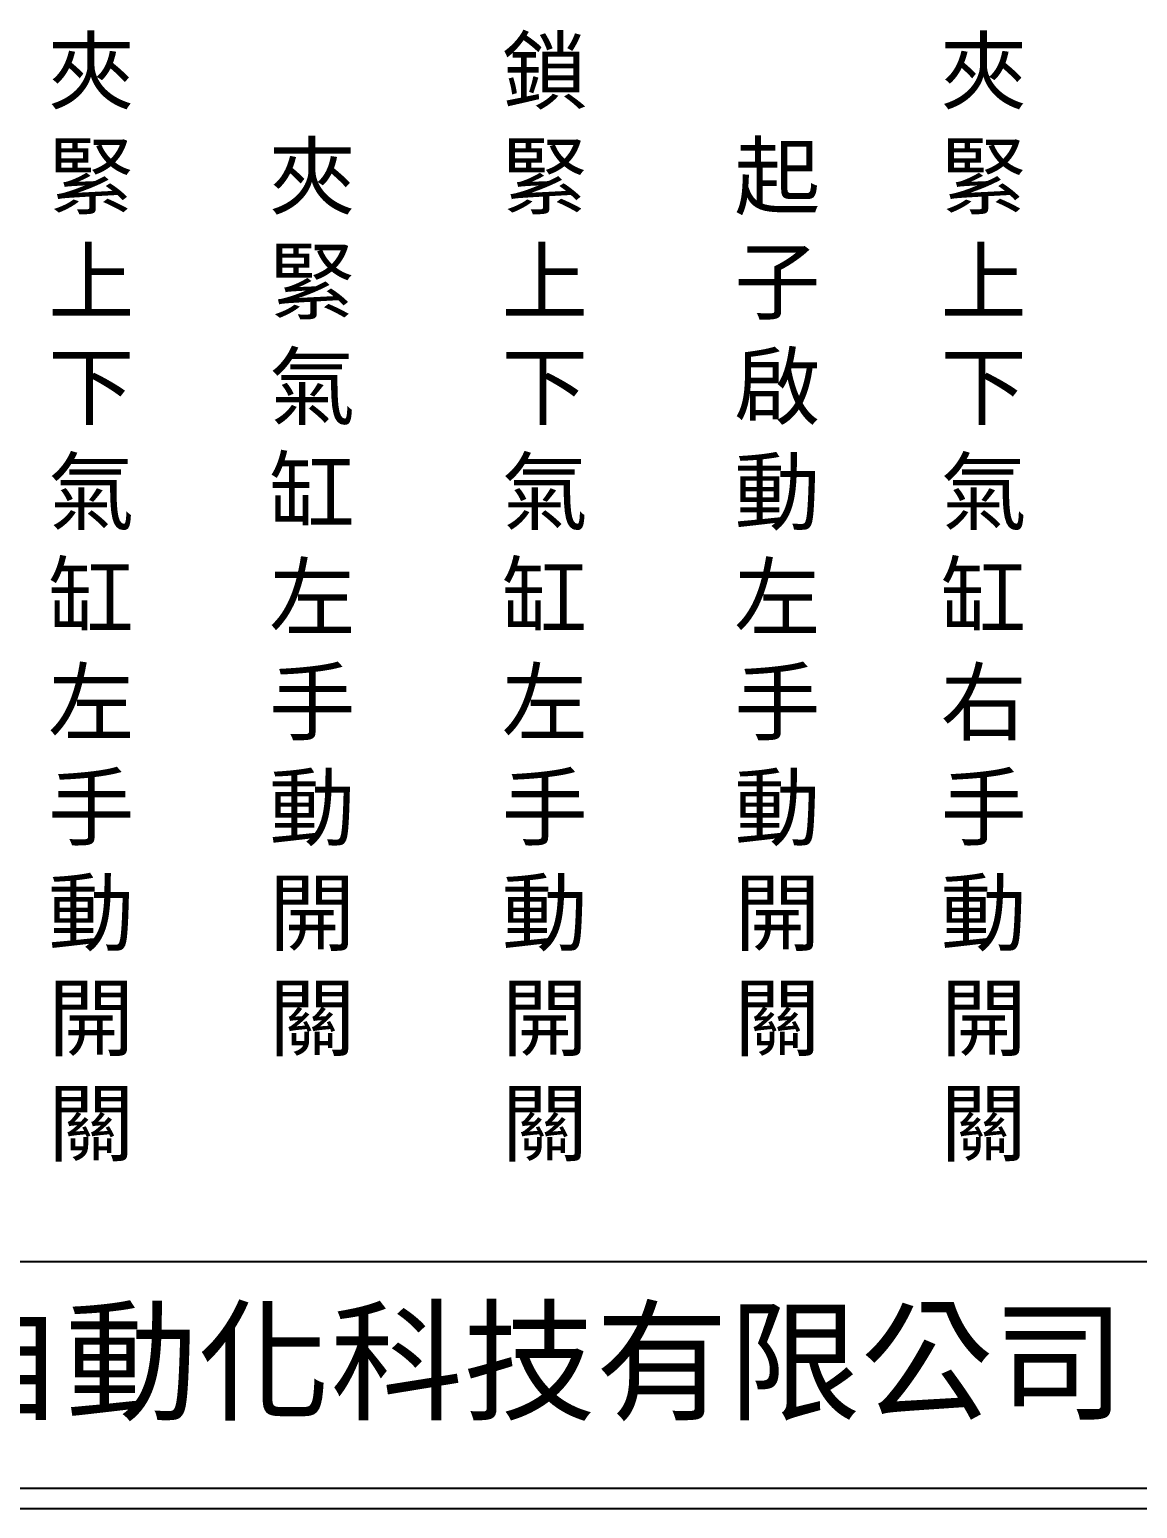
# Model space of a CAD drawing. Extents: x 275 to 562, y 265 to 469.
# Drawn here: x 335.8 to 404.3, y 264.9 to 356.3 of the extents above; entities that cross this region are included whole.
import ezdxf

# ---------------------------------------------------------------- set-up
doc = ezdxf.new("R2010")
doc.units = 0
doc.layers.add('圖框層', color=7, linetype='CONTINUOUS')
doc.layers.add('標尺寸層', color=3, linetype='CONTINUOUS')
doc.styles.add('CNS', font='romanc.shx', dxfattribs={"bigfont": 'chineset.shx'})
doc.styles.add('STSL', font='KAIU.TTF')

msp = doc.modelspace()

# ---------------------------------------------------------------- linework, layer by layer
at = {"layer": '圖框層', "color": 7}
for p, q in [((276.148, 280.195), (560.648, 280.195)), ((276.148, 266.195), (560.648, 266.195)), ((274.898, 264.945), (561.898, 264.945))]:
    msp.add_line(p, q, dxfattribs=at)

# ---------------------------------------------------------------- texts
at = {"layer": '圖框層', "color": 4, "style": 'STSL'}
msp.add_text('泓陞自動化科技有限公司', height=6, dxfattribs=at).set_placement((313.501, 271.022))
at = {"layer": '標尺寸層', "color": 7, "char_height": 3.9, "width": 6.57065, "attachment_point": 5, "style": 'CNS'}
for s, insert in [('{\\fDFKai-SB|b0|i0|c136|p65;夾緊上下氣缸左手動開關}', (339.643, 321.049)), ('{\\fDFKai-SB|b0|i0|c136|p65;鎖緊上下氣缸左手動開關}', (367.652, 321.049)), ('{\\fDFKai-SB|b0|i0|c136|p65;夾緊上下氣缸右手動開關}', (394.757, 321.049)), ('{\\fDFKai-SB|b0|i0|c136|p65;夾緊氣缸左手動開關}', (353.288, 321.049)), ('{\\fDFKai-SB|b0|i0|c136|p65;起子啟動左手動開關}', (382.015, 321.049))]:
    msp.add_mtext(s, dxfattribs=dict(at, insert=insert))

doc.saveas('drawing.dxf')
